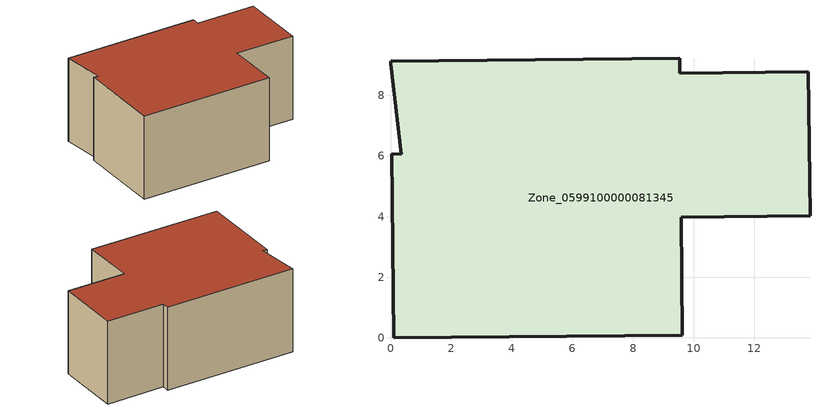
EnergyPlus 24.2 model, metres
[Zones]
Zone_0599100000081345
 floor ground (C_G): 0,9.13 9.54,9.23 9.54,8.73 13.79,8.78 13.84,4.03 9.6,3.98 9.63,0.09 0.1,0 0.03,6.08 0.36,6.06 0,9.05 z0
 wall outside (C_F): 9.54,9.23 0,9.13 0,9.05 0.36,6.06 0.03,6.08 0.1,0 9.63,0.09 9.6,3.98 13.84,4.03 13.79,8.78 9.54,8.73 9.54,9.23 z0:6.12
 roof outside (C_R): 0.03,6.08 0.1,0 9.63,0.09 9.6,3.98 13.84,4.03 13.79,8.78 9.54,8.73 9.54,9.23 0,9.13 0,9.05 0.36,6.06 z6.12
[BUILDING]
Pand.0599100000081345: North Axis=0; Terrain=City; Loads Convergence Tolerance Value=0.04; Temperature Convergence Tolerance Value=0.4; Solar Distribution=FullExterior; Maximum Number of Warmup Days=25; Minimum Number of Warmup Days=1
[Site:Location]
Rotterdam.The.Hague.AP_ZH_NLD Design_Conditions: Latitude=51.96; Longitude=4.45; Time Zone=1; Elevation=-4.5
[SITE:GROUNDTEMPERATURE:BUILDINGSURFACE]
18, 18, 18, 18, 18, 18, 18, 18, 18, 18, 18, 18
[MATERIAL] Thermal Absorptance=0.9; Solar Absorptance=0.7; Visible Absorptance=0.7
Name | Roughness | Thickness | Conductivity | Density | Specific Heat
G.D.1965 | MediumSmooth | 0.15 | 1 | 540 | 1210
F.D.1965 | Rough | 0.3 | 0.857143 | 1920 | 840
R.D.1965 | MediumRough | 0.2 | 0.08 | 1500 | 1000
[CONSTRUCTION]
C_G: G.D.1965
C_F: F.D.1965
C_R: R.D.1965
[ZONE]
Zone_0599100000081345: Type=1; Multiplier=1; Ceiling Height=Autocalculate; Volume=Autocalculate; Floor Area=autocalculate; Part of Total Floor Area=Yes
[ZONEINFILTRATION:DESIGNFLOWRATE]
Infil_Zone_0599100000081345: Zone or ZoneList or Space or SpaceList=Zone_0599100000081345; Schedule=AlwaysOn; Design Flow Rate Calculation Method=Flow/Area; Flow Rate per Floor Area=0.0042; Constant Term Coefficient=1; Temperature Term Coefficient=0; Velocity Term Coefficient=0; Velocity Squared Term Coefficient=0
[HVACTEMPLATE:ZONE:IDEALLOADSAIRSYSTEM]
Zone_0599100000081345: Maximum Heating Supply Air Temperature=50; Minimum Cooling Supply Air Temperature=13; Maximum Heating Supply Air Humidity Ratio=0.0156; Minimum Cooling Supply Air Humidity Ratio=0.0077; Heating Limit=NoLimit; Cooling Limit=NoLimit; Dehumidification Control Type=ConstantSensibleHeatRatio; Cooling Sensible Heat Ratio=0.7; Dehumidification Setpoint=60; Humidification Control Type=None; Humidification Setpoint=30; Outdoor Air Method=None; Outdoor Air Flow Rate per Person=0.00944; Outdoor Air Flow Rate per Zone Floor Area=0; Outdoor Air Flow Rate per Zone=0; Demand Controlled Ventilation Type=None; Outdoor Air Economizer Type=NoEconomizer; Heat Recovery Type=None; Sensible Heat Recovery Effectiveness=0.7; Latent Heat Recovery Effectiveness=0.65
[ZONECONTROL:THERMOSTAT]
ThermostatControl_Zone_0599100000081345: Zone or ZoneList=Zone_0599100000081345; Control Type Schedule=DualSetpointControlType; Control 1=Thermostat_Zone_0599100000081345; Temperature Difference Between Cutout And Setpoint=0
[THERMOSTATSETPOINT:DUALSETPOINT]
Thermostat_Zone_0599100000081345: Heating Setpoint Temperature Schedule=HeatingSetpoint_Zone_0599100000081345; Cooling Setpoint Temperature Schedule=CoolingSetpoint_Zone_0599100000081345
[SCHEDULE:COMPACT]
HeatingSetpoint_Zone_0599100000081345: Through: 12/31, For: AllDays, Until: 24:00, 21
CoolingSetpoint_Zone_0599100000081345: Through: 12/31, For: AllDays, Until: 24:00, 24
DualSetpointControlType: Through: 12/31, For: AllDays, Until: 24:00, 4
AlwaysOn: Through: 12/31, For: AllDays, Until: 24:00, 1
